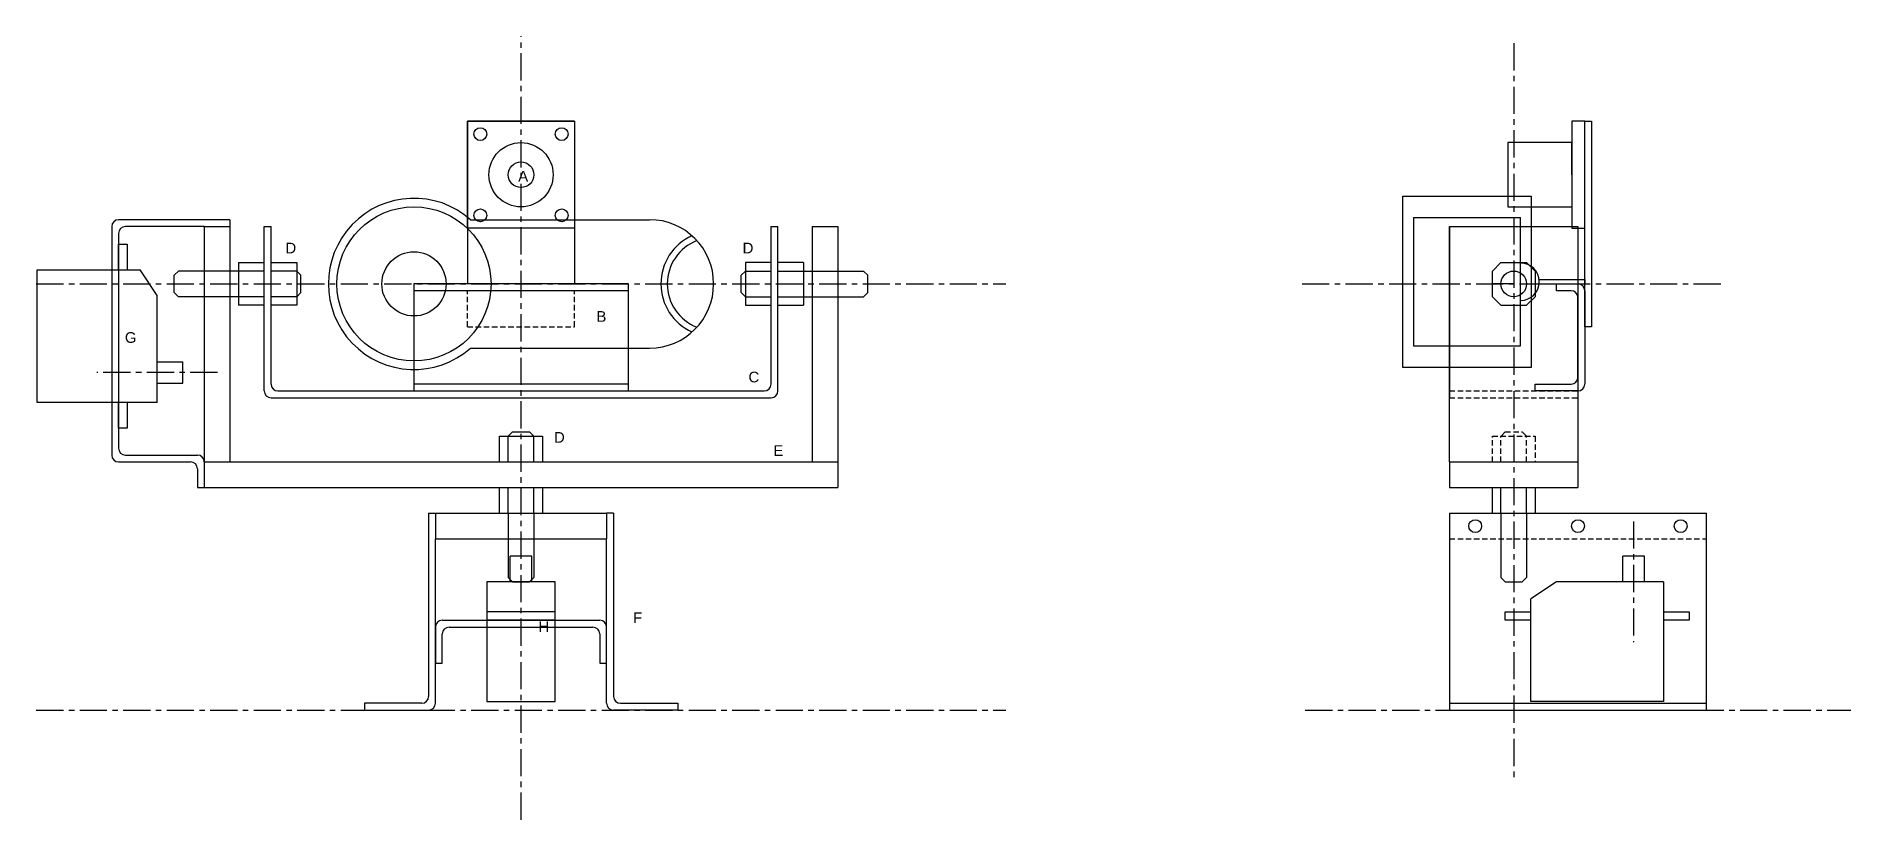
# Model space of a CAD drawing. Header units: millimetres. Extents: x -53 to 371, y -99 to 84.
import ezdxf

# ---------------------------------------------------------------- set-up
doc = ezdxf.new("R2010")
doc.units = ezdxf.units.MM
doc.linetypes.add('CENTERX2', pattern=[101.6, 63.5, -12.7, 12.7, -12.7])
doc.linetypes.add('DASHED', pattern=[19.05, 12.7, -6.35])
for name, color, linetype in [('Camera', 3, 'Continuous'), ('Laser', 1, 'Continuous'), ('Servos', 6, 'Continuous')]:
    doc.layers.add(name, color=color, linetype=linetype)
doc.styles.get("Standard").update_dxf_attribs({"font": 'arial.ttf'})

msp = doc.modelspace()

# ---------------------------------------------------------------- linework, layer by layer
at = {"linetype": 'CENTERX2', "ltscale": 0.1}
for p, q in [((60, -98.59), (60, 84.45)), ((291.89, 82.83), (291.89, -88.84)), ((-53.23, 26.6), (173.23, 26.6)), ((242.46, 26.6), (341.31, 26.6)), ((-53.23, -73), (173.23, -73)), ((243.17, -73), (370.6, -73))]:
    msp.add_line(p, q, dxfattribs=at)
for p, q in [((72.5, 64.6), (47.5, 64.6)), ((47.5, 64.6), (47.5, 26.6)), ((72.5, 64.6), (72.5, 26.6)), ((308.49, 64.6), (310.09, 64.6)), ((308.49, 16.6), (308.49, 64.6)), ((310.09, 64.6), (310.09, 16.6)), ((-35.6, 40), (-35.6, -13.4)), ((-8, 41.6), (-34, 41.6)), ((-34, 38.4), (-34, -11.8)), ((-14, 40), (-32.4, 40)), ((-14, 40), (-14, -21)), ((-14, 40), (-8, 40)), ((-8, 41.6), (-8, 40)), ((-8, 40), (-8, -15)), ((0, 1.6), (0, 40)), ((0, 40), (1.6, 40)), ((1.6, 3.2), (1.6, 40)), ((118.4, 3.2), (118.4, 40)), ((118.4, 40), (120, 40)), ((120, 1.6), (120, 40)), ((128, 40), (128, -15)), ((128, 40), (134, 40)), ((134, 40), (134, -21)), ((276.89, -15), (276.89, 40)), ((276.89, 40), (306.89, 40)), ((276.89, 40), (276.89, 0)), ((306.89, 40), (306.89, -15)), ((-6, 31.6), (0, 31.6)), ((-6, 31.6), (-6, 21.6)), ((1.6, 31.6), (7.6, 31.6)), ((7.6, 31.6), (7.6, 21.6)), ((118.4, 31.6), (112.4, 31.6)), ((112.4, 31.6), (112.4, 21.6)), ((118.4, 29.6), (118.4, 31.6)), ((126, 31.6), (120, 31.6)), ((126, 31.6), (126, 21.6)), ((286.89, 29.6), (288.89, 31.6)), ((288.89, 31.6), (294.89, 31.6)), ((296.89, 29.6), (294.89, 31.6)), ((-21, 28.6), (-20, 29.6)), ((-21, 24.6), (-21, 28.6)), ((0, 29.6), (-20, 29.6)), ((7.6, 29.6), (1.6, 29.6)), ((8.6, 28.6), (7.6, 29.6)), ((8.6, 24.6), (8.6, 28.6)), ((85, 26.6), (35, 26.6)), ((35, 26.6), (35, 1.6)), ((85, 26.6), (85, 1.6)), ((111.4, 28.6), (112.4, 29.6)), ((111.4, 24.6), (111.4, 28.6)), ((112.4, 29.6), (118.4, 29.6)), ((120, 29.6), (140, 29.6)), ((141, 28.6), (140, 29.6)), ((141, 24.6), (141, 28.6)), ((286.89, 23.6), (286.89, 29.6)), ((291.89, 26.6), (286.89, 26.6)), ((296.89, 29.6), (296.89, 23.6)), ((301.89, 25), (301.89, 26.6)), ((301.89, 26.6), (306.89, 26.6)), ((-21, 24.6), (-20, 23.6)), ((0, 23.6), (-20, 23.6)), ((0, 21.6), (-6, 21.6)), ((7.6, 23.6), (1.6, 23.6)), ((7.6, 21.6), (1.6, 21.6)), ((8.6, 24.6), (7.6, 23.6)), ((85, 25), (35, 25)), ((111.4, 24.6), (112.4, 23.6)), ((112.4, 23.6), (118.4, 23.6)), ((112.4, 21.6), (118.4, 21.6)), ((118.4, 21.6), (118.4, 23.6)), ((120, 23.6), (140, 23.6)), ((120, 21.6), (126, 21.6)), ((141, 24.6), (140, 23.6)), ((286.89, 23.6), (288.89, 21.6)), ((288.89, 21.6), (294.89, 21.6)), ((296.89, 23.6), (294.89, 21.6)), ((305.29, 25), (301.89, 25)), ((306.89, 4.8), (306.89, 23.4)), ((308.49, 25), (308.49, 3.2)), ((310.09, 16.6), (308.49, 16.6)), ((1.6, 0), (118.4, 0)), ((3.2, 1.6), (116.8, 1.6)), ((85, 3.2), (35, 3.2)), ((296.89, 1.6), (296.89, 3.2)), ((296.89, 3.2), (305.29, 3.2)), ((306.89, 1.6), (296.89, 1.6)), ((58, -8), (57, -9)), ((58, -8), (62, -8)), ((62, -8), (63, -9)), ((55, -15), (55, -9)), ((55, -9), (65, -9)), ((57, -15), (57, -9)), ((63, -15), (63, -9)), ((65, -9), (65, -15)), ((-34, -15), (-17.2, -15)), ((-32.4, -13.4), (-15.6, -13.4)), ((-15.6, -16.6), (-15.6, -21)), ((-14, -15), (134, -15)), ((-14, -15), (-14, -21)), ((55, -15), (65, -15)), ((276.89, -15), (306.89, -15)), ((276.89, -15), (276.89, -21)), ((306.89, -15), (306.89, -21)), ((-15.6, -21), (-14, -21)), ((-14, -21), (134, -21)), ((55, -27), (55, -21)), ((57, -27), (57, -21)), ((63, -27), (63, -21)), ((65, -21), (65, -27)), ((276.89, -21), (306.89, -21)), ((286.89, -27), (286.89, -21)), ((288.89, -27), (288.89, -21)), ((294.89, -27), (294.89, -21)), ((296.89, -21), (296.89, -27)), ((38.4, -27), (38.4, -69.8)), ((38.4, -27), (40, -27)), ((40, -27), (80, -27)), ((40, -27), (40, -33)), ((55, -27), (65, -27)), ((57, -27), (57, -42)), ((63, -27), (63, -42)), ((80, -27), (80, -33)), ((81.6, -27), (80, -27)), ((81.6, -27), (81.6, -69.8)), ((276.89, -27), (336.89, -27)), ((276.89, -27), (276.89, -73)), ((276.89, -27), (282.89, -27)), ((276.89, -27), (296.89, -27)), ((288.89, -27), (288.89, -42)), ((294.89, -27), (294.89, -42)), ((336.89, -73), (336.89, -27)), ((40, -33), (80, -33)), ((40, -71.4), (40, -33)), ((80, -71.4), (80, -33)), ((58, -43), (57, -42)), ((62, -43), (63, -42)), ((289.89, -43), (288.89, -42)), ((293.89, -43), (294.89, -42)), ((58, -43), (62, -43)), ((289.89, -43), (293.89, -43)), ((40, -53.6), (40, -62)), ((41.6, -52), (78.4, -52)), ((43.2, -53.6), (76.8, -53.6)), ((80, -62), (80, -53.6)), ((41.6, -62), (41.6, -55.2)), ((78.4, -55.2), (78.4, -62)), ((40, -62), (41.6, -62)), ((78.4, -62), (80, -62)), ((36.8, -71.4), (23.4, -71.4)), ((23.4, -71.4), (23.4, -73)), ((83.2, -71.4), (96.6, -71.4)), ((96.6, -71.4), (96.6, -73)), ((276.89, -71.4), (336.89, -71.4)), ((23.4, -73), (38.4, -73)), ((96.6, -73), (81.6, -73)), ((276.89, -73), (336.89, -73))]:
    msp.add_line(p, q)
at = {"linetype": 'DASHED', "ltscale": 0.1}
for p, q in [((47.5, 16.6), (47.5, 25)), ((72.5, 16.6), (72.5, 25)), ((47.5, 16.6), (72.5, 16.6)), ((276.89, 1.6), (306.89, 1.6)), ((276.89, 0), (306.89, 0)), ((289.89, -8), (288.89, -9)), ((289.89, -8), (293.89, -8)), ((293.89, -8), (294.89, -9)), ((286.89, -15), (286.89, -9)), ((286.89, -9), (296.89, -9)), ((288.89, -15), (288.89, -9)), ((294.89, -15), (294.89, -9)), ((296.89, -9), (296.89, -15)), ((276.89, -33), (336.89, -33))]:
    msp.add_line(p, q, dxfattribs=at)
for centre, radius in [((50.5, 61.6), 1.5), ((69.5, 61.6), 1.5), ((50.5, 42.6), 1.5), ((69.5, 42.6), 1.5), ((291.89, 26.6), 3), ((282.89, -30), 1.5), ((306.89, -30), 1.5), ((330.89, -30), 1.5)]:
    msp.add_circle(centre, radius)
for centre, start, end in [((-34, 40), 90, 180), ((-32.4, 38.4), 90, 180), ((306.89, 25), 0, 90), ((305.29, 23.4), 0, 90), ((305.29, 4.8), 270, 0), ((0, 0), 0, 0), ((1.6, 1.6), 180, 270), ((3.2, 3.2), 180, 270), ((116.8, 3.2), 270, 0), ((118.4, 1.6), 270, 0), ((306.89, 3.2), 270, 0), ((-32.4, -11.8), 180, 270), ((-34, -13.4), 180, 270), ((-17.2, -16.6), 0, 90), ((-15.6, -15), 0, 90), ((41.6, -53.6), 90, 180), ((43.2, -55.2), 90, 180), ((76.8, -55.2), 0, 90), ((78.4, -53.6), 0, 90), ((36.8, -69.8), 270, 0), ((38.4, -71.4), 270, 0), ((81.6, -71.4), 180, 270), ((83.2, -69.8), 180, 270)]:
    msp.add_arc(centre, 1.6, start, end)
at = {"layer": 'Camera'}
for p, q in [((265.99, 47.1), (295.99, 47.1)), ((265.99, 7.1), (265.99, 47.1)), ((295.99, 47.1), (295.99, 7.1)), ((268.49, 42.1), (293.49, 42.1)), ((268.49, 42.1), (268.49, 12.1)), ((293.49, 12.1), (293.49, 42.1)), ((297.83, 27.6), (308.49, 27.6)), ((297.83, 26.6), (308.49, 26.6)), ((308.49, 27.6), (308.49, 26.6)), ((268.49, 12.1), (293.49, 12.1)), ((295.99, 7.1), (265.99, 7.1))]:
    msp.add_line(p, q, dxfattribs=at)
at = {"layer": 'Camera', "color": 3}
for p, q in [((48.23, 41.6), (90, 41.6)), ((48.23, 11.6), (90, 11.6))]:
    msp.add_line(p, q, dxfattribs=at)
for radius in [18, 7.5]:
    msp.add_circle((35, 26.6), radius, dxfattribs=at)
for centre, radius, start, end in [((35, 26.6), 20, 48.5904, 311.4096), ((90, 26.6), 15, 270, 90), ((105, 26.6), 12.33, 114.2644, 245.7356), ((105, 26.6), 10.83, 111.1584, 248.8416)]:
    msp.add_arc(centre, radius, start, end, dxfattribs=at)
at = {"layer": 'Camera'}
msp.add_arc((293.49, 27.1), 4.37, 270, 90, dxfattribs=at)
at = {"layer": 'Laser'}
for p, q in [((47.5, 39.6), (47.5, 64.6)), ((47.5, 64.6), (72.5, 64.6)), ((72.5, 64.6), (72.5, 39.6)), ((308.49, 64.6), (305.49, 64.6)), ((305.49, 64.6), (305.49, 39.6)), ((308.49, 39.6), (308.49, 64.6)), ((305.49, 59.6), (290.49, 59.6)), ((290.49, 59.6), (290.49, 44.6)), ((305.49, 52.1), (305.49, 59.6)), ((290.49, 44.6), (305.49, 44.6)), ((72.5, 39.6), (47.5, 39.6)), ((305.49, 39.6), (308.49, 39.6))]:
    msp.add_line(p, q, dxfattribs=at)
for centre, radius in [((50.5, 61.6), 1.5), ((60, 52.1), 7.5), ((69.5, 61.6), 1.5), ((60, 52.1), 3), ((50.5, 42.6), 1.5), ((69.5, 42.6), 1.5)]:
    msp.add_circle(centre, radius, dxfattribs=at)
at = {"layer": 'Servos'}
for p, q in [((-34, 29.91), (-34, 35.91)), ((-34, 35.91), (-32, 35.91)), ((-32, 35.91), (-32, 29.91)), ((-53, -1.09), (-53, 29.91)), ((-53, 29.91), (-29, 29.91)), ((-25, 23.91), (-29, 29.91)), ((-25, -1.09), (-25, 23.91)), ((-25, 8.41), (-19, 8.41)), ((-25, -1.09), (-25, 5.91)), ((-19, 3.41), (-19, 8.41)), ((-25, 3.41), (-19, 3.41)), ((-25, -1.09), (-53, -1.09)), ((-34, -7.09), (-34, -1.09)), ((-32, -1.09), (-32, -7.09)), ((-32, -7.09), (-34, -7.09)), ((57.5, -43), (57.5, -37)), ((62.5, -37), (57.5, -37)), ((62.5, -43), (62.5, -37)), ((317.4, -43), (317.4, -37)), ((322.4, -37), (317.4, -37)), ((322.4, -43), (322.4, -37)), ((68, -43), (52, -43)), ((52, -43), (52, -71)), ((68, -71), (68, -43)), ((301.9, -43), (295.9, -47)), ((326.9, -43), (301.9, -43)), ((326.9, -43), (319.9, -43)), ((326.9, -43), (326.9, -71)), ((68, -50), (52, -50)), ((289.9, -50), (295.9, -50)), ((289.9, -52), (289.9, -50)), ((295.9, -71), (295.9, -47)), ((326.9, -50), (332.9, -50)), ((332.9, -50), (332.9, -52)), ((68, -52), (52, -52)), ((295.9, -52), (289.9, -52)), ((332.9, -52), (326.9, -52)), ((52, -71), (68, -71)), ((326.9, -71), (295.9, -71))]:
    msp.add_line(p, q, dxfattribs=at)
at = {"layer": 'Servos', "linetype": 'CENTERX2', "ltscale": 0.1}
for p, q in [((-10.9, 5.91), (-39.1, 5.91)), ((319.9, -28.9), (319.9, -57.1))]:
    msp.add_line(p, q, dxfattribs=at)

# ---------------------------------------------------------------- texts
at = {"char_height": 2.5, "attachment_point": 1}
for s, insert in [('A', (59.34, 53)), ('D', (4.97, 36.22)), ('D', (111.76, 36.22)), ('B', (77.61, 20.24)), ('G', (-32.53, 15.32)), ('C', (113.13, 6.09)), ('D', (67.7, -8.01)), ('E', (118.93, -11.1)), ('F', (86.18, -50.14)), ('H', (64.09, -52.21))]:
    msp.add_mtext_dynamic_manual_height_columns(s, width=6.9296, gutter_width=12.5, heights=[0], dxfattribs=dict(at, insert=insert))

doc.saveas('drawing.dxf')
